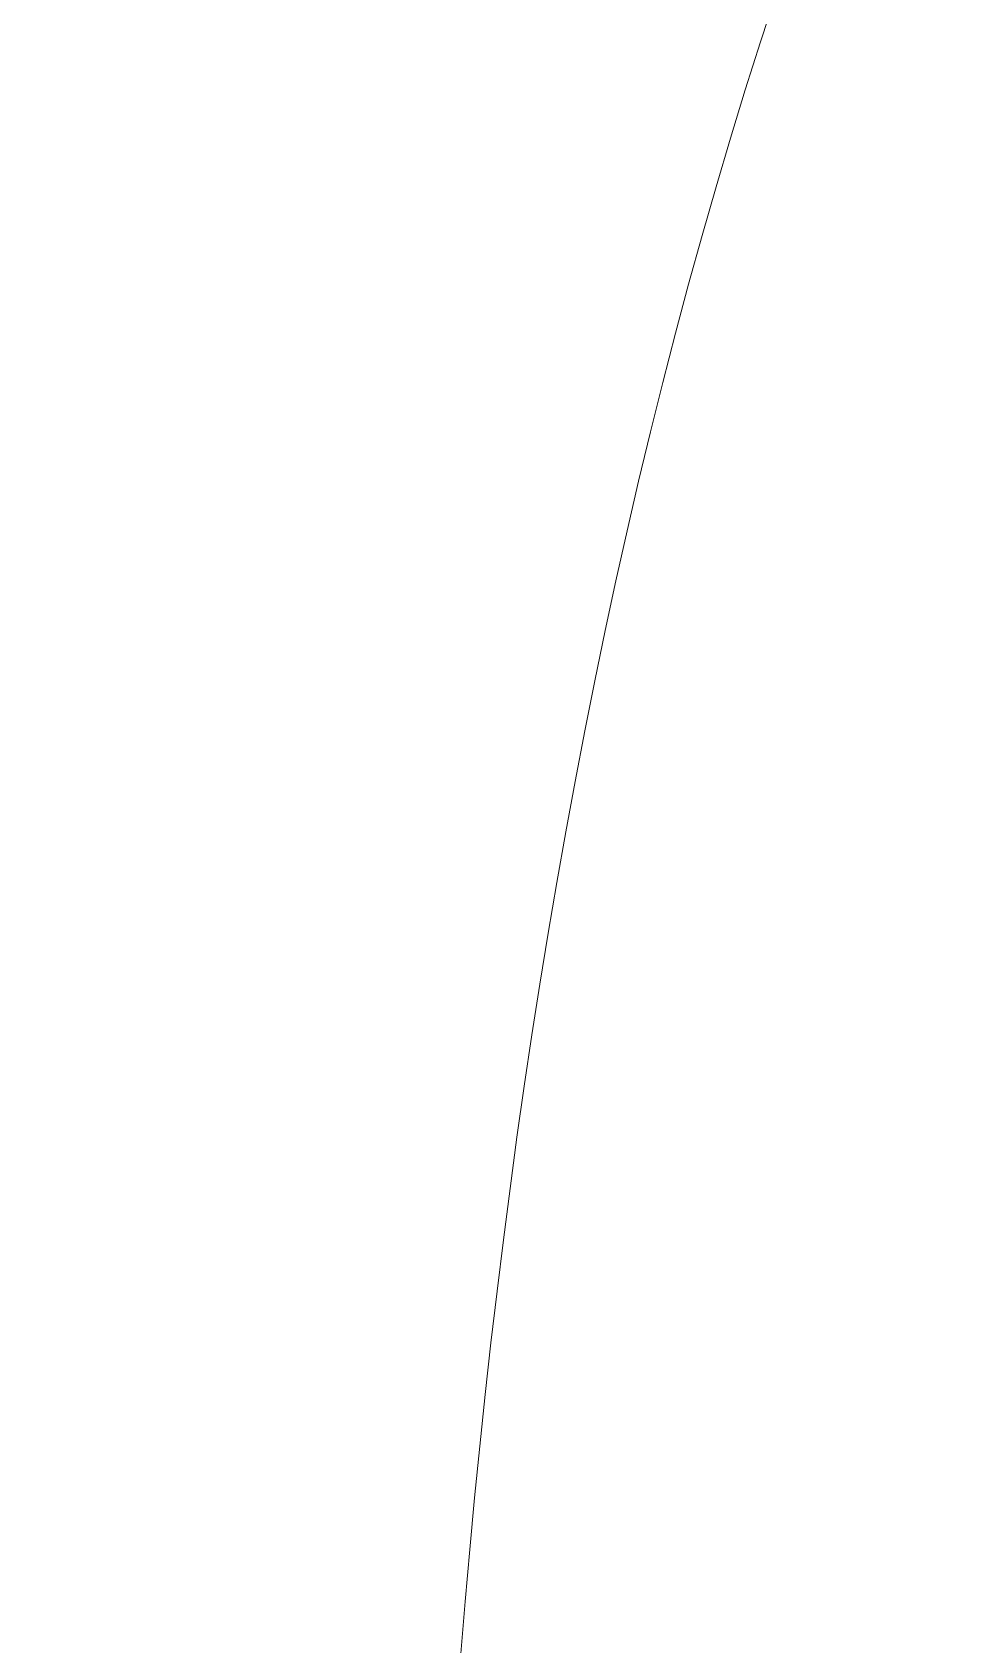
# Model space of a CAD drawing. Extents: x -864 to 2539, y -2536 to -44.
# Drawn here: x 694.79 to 700.49, y -595.07 to -585.11 of the extents above; entities that cross this region are included whole.
import ezdxf

# ---------------------------------------------------------------- set-up
doc = ezdxf.new("R2010")
doc.units = 0
doc.header["$MEASUREMENT"] = 0
doc.layers.add('Layer 1', color=7, linetype='Continuous', lineweight=0)

msp = doc.modelspace()

# ---------------------------------------------------------------- linework, layer by layer
at = {"layer": 'Layer 1'}
for points, knots in [([(978.1801, -956.615), (976.9801, -952.275), (974.89, -948.625), (971.9301, -945.715), (967.1901, -941.0651), (957.91, -935.0551), (943.5701, -927.3251), (930.41, -920.235), (918.0601, -912.845), (906.8201, -905.3351), (940.4401, -868.0651), (957.4801, -817.3051), (957.4801, -754.405), (957.4801, -712.345), (949.6801, -675.1849), (934.29, -643.955), (918.86, -612.635), (895.8101, -588.145), (865.7701, -571.145), (835.78, -554.1849), (799.42, -545.5851), (757.6801, -545.5851), (726.9301, -545.5851), (699.0701, -550.465), (674.87, -560.0851), (650.63, -569.725), (629.7701, -583.845), (612.87, -602.035), (595.9701, -620.205), (582.9, -642.535), (574.0001, -668.405), (565.13, -694.1949), (560.63, -722.955), (560.63, -753.855), (560.63, -784.205), (564.9401, -812.6749), (573.4501, -838.475), (581.9801, -864.345), (594.86, -886.995), (611.7501, -905.795), (628.65, -924.635), (649.84, -939.265), (674.7301, -949.265), (699.5701, -959.255), (728.03, -964.3251), (759.3301, -964.3251), (797.42, -964.3251), (830.12, -957.625), (856.54, -944.4149), (870.34, -954.3051), (883.2401, -963.105), (894.9, -970.5751), (906.85, -978.245), (917.4301, -984.1749), (926.34, -988.225), (935.41, -992.3351), (943.28, -994.4149), (949.7301, -994.4149), (957.88, -994.4149), (964.91, -991.3051), (970.64, -985.145), (970.6801, -985.105), (970.7201, -985.0551), (970.7601, -985.015), (976.4701, -978.8251), (979.37, -972.475), (979.37, -966.155), (979.37, -962.6749), (978.9701, -959.495), (978.1801, -956.615)], [0, 0, 0, 0, 1, 1, 1, 2, 2, 2, 3, 3, 3, 4, 4, 4, 5, 5, 5, 6, 6, 6, 7, 7, 7, 8, 8, 8, 9, 9, 9, 10, 10, 10, 11, 11, 11, 12, 12, 12, 13, 13, 13, 14, 14, 14, 15, 15, 15, 16, 16, 16, 17, 17, 17, 18, 18, 18, 19, 19, 19, 20, 20, 20, 21, 21, 21, 22, 22, 22, 23, 23, 23, 23]), ([(723.0612, -565.5731), (729.5841, -566.4348), (735.8021, -569.6035), (740.9861, -575.0392), (749.6785, -584.124), (749.2555, -598.5127), (748.608, -610.472), (742.2775, -610.9326), (736.1202, -611.887), (730.1581, -613.3164), (730.5693, -609.2172), (730.5773, -605.0428), (729.836, -600.6007), (728.2053, -590.8296), (725.7658, -581.2175), (723.0612, -571.6452), (720.3566, -581.2175), (717.9171, -590.8296), (716.2863, -600.6007), (715.2882, -606.5823), (715.641, -612.0806), (716.524, -617.56), (714.9565, -618.1669), (713.4029, -618.8042), (711.87, -619.485), (709.297, -620.626), (706.7851, -621.8692), (704.3342, -623.2091), (702.5562, -619.6553), (700.2648, -616.4651), (697.6057, -613.6997), (697.619, -613.5671), (697.672, -613.4742), (697.672, -613.3417), (696.9959, -600.8924), (695.7364, -584.8635), (705.1363, -575.0392), (710.3203, -569.6035), (716.5383, -566.4348), (723.0612, -565.5731)], [0, 0, 0, 0, 1, 1, 1, 2, 2, 2, 3, 3, 3, 4, 4, 4, 5, 5, 5, 6, 6, 6, 7, 7, 7, 8, 8, 8, 9, 9, 9, 10, 10, 10, 11, 11, 11, 12, 12, 12, 13, 13, 13, 13]), ([(661.5065, -570.514), (673.9579, -567.9352), (686.8268, -569.1332), (699.2365, -574.0847), (695.9088, -578.9635), (693.9996, -584.3596), (692.9654, -590.0739), (683.287, -585.8843), (672.9723, -585.0225), (663.1481, -587.5151), (658.2824, -588.8938), (653.7217, -591.055), (649.5851, -593.9319), (645.4619, -596.809), (641.7629, -600.4019), (638.6207, -604.6312), (635.1295, -600.5231), (631.0994, -597.0139), (626.2745, -594.4932), (636.7772, -585.1001), (648.5594, -577.084), (661.5065, -570.514)], [0, 0, 0, 0, 1, 1, 1, 2, 2, 2, 3, 3, 3, 4, 4, 4, 5, 5, 5, 6, 6, 6, 7, 7, 7, 7])]:
    msp.add_open_spline(points, degree=3, knots=knots, dxfattribs=at)

doc.saveas('drawing.dxf')
